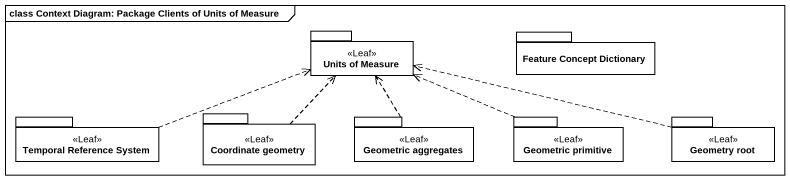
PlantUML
@startuml
mainframe class Context Diagram: Package Clients of Units of Measure
package "Units of Measure" as Units_of_Measure <<Leaf>> {
}
package "Feature Concept Dictionary" as Feature_Concept_Dictionary {
}
package "Temporal Reference System" as Temporal_Reference_System <<Leaf>> {
}
package "Coordinate geometry" as Coordinate_geometry <<Leaf>> {
}
package "Geometric aggregates" as Geometric_aggregates <<Leaf>> {
}
package "Geometric primitive" as Geometric_primitive <<Leaf>> {
}
package "Geometry root" as Geometry_root <<Leaf>> {
}
Temporal_Reference_System .right.> Units_of_Measure
Coordinate_geometry .up.> Units_of_Measure
Geometric_aggregates .up.> Units_of_Measure
Geometric_primitive .left.> Units_of_Measure
Geometry_root .left.> Units_of_Measure
@enduml
